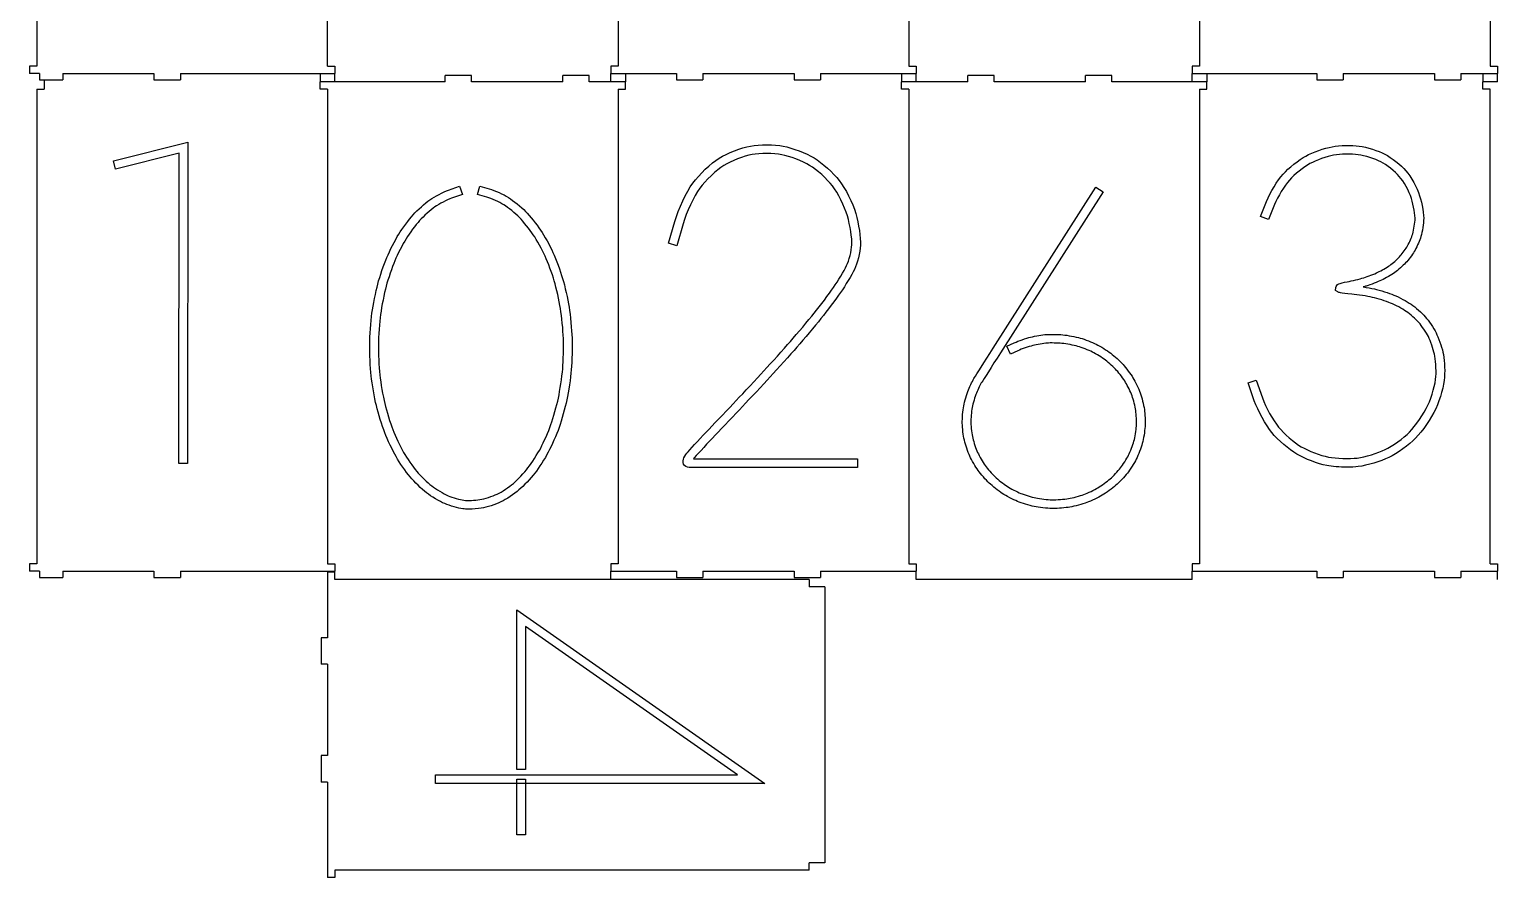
# Model space of a CAD drawing. Extents: x 0 to 774, y 0 to 367.
# Drawn here: x 0 to 299.5, y 0 to 173 of the extents above; entities that cross this region are included whole.
import ezdxf

# ---------------------------------------------------------------- set-up
doc = ezdxf.new("R2010")
doc.units = 0
doc.layers.add('ink_ext_XXXXXX', color=7, linetype='CONTINUOUS')

msp = doc.modelspace()

# ---------------------------------------------------------------- linework, layer by layer
at = {"layer": 'ink_ext_XXXXXX', "color": 5}
for points in [[(1.505012, 262.305837), (1.505012, 165.512789)], [(60.804839, 165.505734), (60.804839, 262.305837)], [(120.105371, 262.298781), (120.105371, 165.505734)], [(179.403786, 262.298781), (179.403786, 165.498678)], [(238.705729, 262.298781), (238.705729, 165.505734)], [(298.004144, 262.298781), (298.004144, 165.498678), (299.503449, 165.498678)], [(0.005001, 165.512789), (0.005001, 164.005723)], [(1.505012, 165.512789), (0.005001, 165.512789)], [(60.804839, 165.505734), (62.30485, 165.505734)], [(62.30485, 165.505734), (62.30485, 164.005723)], [(118.606065, 165.505734), (118.606065, 163.998667)], [(120.105371, 165.505734), (118.606065, 165.505734)], [(179.403786, 165.498678), (180.903091, 165.498678), (180.903091, 163.998667)], [(238.705729, 165.505734), (237.206423, 165.505734), (237.206423, 163.998667)], [(299.503449, 165.498678), (299.503449, 163.998667)], [(2.105087, 164.005723), (0.005001, 164.005723)], [(2.105087, 164.005723), (2.105087, 162.705737)], [(2.105087, 162.705737), (3.005023, 162.705737), (6.805146, 162.705737)], [(3.005023, 162.705737), (3.005023, 160.805676)], [(6.805146, 164.005723), (25.405001, 164.005723), (25.405001, 162.705737)], [(6.805146, 164.005723), (6.805146, 162.705737)], [(25.405001, 162.705737), (30.80497, 162.705737)], [(30.80497, 164.005723), (30.80497, 162.705737)], [(30.80497, 164.005723), (59.30518, 164.005723), (62.30485, 164.005723)], [(59.30518, 164.005723), (59.30518, 162.305687)], [(59.30518, 160.805676), (59.30518, 162.305687)], [(84.805016, 162.305687), (62.30485, 162.305687), (59.30518, 162.305687)], [(62.30485, 162.305687), (62.30485, 164.005723)], [(84.805016, 162.305687), (84.805016, 163.605673)], [(90.203927, 163.605673), (84.805016, 163.605673)], [(90.203927, 162.305687), (90.203927, 163.605673)], [(108.805899, 162.305687), (90.203927, 162.305687)], [(108.805899, 162.305687), (108.805899, 163.605673)], [(114.203398, 162.305687), (114.203398, 163.605673), (108.805899, 163.605673)], [(118.606065, 162.305687), (114.203398, 162.305687)], [(118.606065, 163.998667), (121.604676, 163.998667), (132.004565, 163.998667)], [(118.606065, 162.305687), (118.606065, 163.998667)], [(121.604676, 162.305687), (118.606065, 162.305687)], [(121.604676, 163.998667), (121.604676, 162.305687)], [(121.604676, 160.79862), (121.604676, 162.305687)], [(132.004565, 163.998667), (132.004565, 162.698681)], [(132.004565, 162.698681), (137.405592, 162.698681)], [(137.405592, 163.998667), (156.004036, 163.998667), (156.004036, 162.698681), (161.405064, 162.698681)], [(137.405592, 163.998667), (137.405592, 162.698681)], [(161.405064, 163.998667), (161.405064, 162.698681)], [(161.405064, 163.998667), (177.90448, 163.998667), (180.903091, 163.998667)], [(177.90448, 163.998667), (177.90448, 162.298631)], [(177.90448, 160.79862), (177.90448, 162.298631)], [(191.405285, 162.298631), (180.903091, 162.298631), (177.90448, 162.298631)], [(180.903091, 162.298631), (180.903091, 163.998667)], [(191.405285, 162.298631), (191.405285, 163.598617)], [(196.806313, 162.298631), (196.806313, 163.598617), (191.405285, 163.598617)], [(215.404757, 162.298631), (196.806313, 162.298631)], [(220.805785, 163.598617), (215.404757, 163.598617)], [(215.404757, 162.298631), (215.404757, 163.598617)], [(220.805785, 162.298631), (220.805785, 163.598617)], [(240.205034, 162.298631), (237.206423, 162.298631), (220.805785, 162.298631)], [(237.206423, 163.998667), (240.205034, 163.998667), (262.606423, 163.998667)], [(237.206423, 162.298631), (237.206423, 163.998667)], [(240.205034, 163.998667), (240.205034, 162.298631)], [(240.205034, 160.79862), (240.205034, 162.298631)], [(262.606423, 163.998667), (262.606423, 162.698681)], [(262.606423, 162.698681), (268.003922, 162.698681)], [(268.003922, 163.998667), (268.003922, 162.698681)], [(268.003922, 163.998667), (286.605894, 163.998667)], [(286.605894, 163.998667), (286.605894, 162.698681)], [(286.605894, 162.698681), (292.003394, 162.698681)], [(292.003394, 163.998667), (292.003394, 162.698681)], [(292.003394, 163.998667), (296.504838, 163.998667), (299.503449, 163.998667)], [(296.504838, 163.998667), (296.504838, 162.298631)], [(296.504838, 160.79862), (296.504838, 162.298631)], [(299.503449, 162.298631), (296.504838, 162.298631)], [(299.503449, 162.298631), (299.503449, 163.998667)], [(1.505012, 160.805676), (3.005023, 160.805676)], [(1.505012, 160.805676), (1.505012, 64.012981)], [(60.804839, 160.805676), (59.30518, 160.805676)], [(60.804839, 160.805676), (60.804839, 64.005925)], [(120.105371, 160.79862), (120.105371, 64.005925)], [(120.105371, 160.79862), (121.604676, 160.79862)], [(179.403786, 160.79862), (177.90448, 160.79862)], [(179.403786, 160.79862), (179.403786, 63.99887)], [(238.705729, 160.79862), (238.705729, 64.005925)], [(238.705729, 160.79862), (240.205034, 160.79862)], [(298.004144, 160.79862), (296.504838, 160.79862)], [(298.004144, 63.99887), (298.004144, 160.79862)], [(0.005001, 64.012981), (0.005001, 62.50662)], [(1.505012, 64.012981), (0.005001, 64.012981)], [(60.804839, 64.005925), (62.30485, 64.005925)], [(62.30485, 64.005925), (62.30485, 62.50662)], [(118.606065, 64.005925), (118.606065, 62.499564)], [(120.105371, 64.005925), (118.606065, 64.005925)], [(179.403786, 63.99887), (180.903091, 63.99887), (180.903091, 62.499564)], [(238.705729, 64.005925), (237.206423, 64.005925), (237.206423, 62.499564)], [(298.004144, 63.99887), (299.503449, 63.99887)], [(299.503449, 63.99887), (299.503449, 62.499564)], [(2.105087, 62.50662), (0.005001, 62.50662)], [(2.105087, 62.50662), (2.105087, 61.20487)], [(2.105087, 61.20487), (6.805146, 61.20487)], [(6.805146, 62.50662), (25.405001, 62.50662), (25.405001, 61.20487)], [(6.805146, 62.50662), (6.805146, 61.20487)], [(25.405001, 61.20487), (30.80497, 61.20487)], [(30.80497, 62.50662), (30.80497, 61.20487)], [(30.80497, 62.50662), (62.30485, 62.50662)], [(60.798136, 62.305536), (60.798136, 48.907037)], [(62.30485, 62.305536), (60.798136, 62.305536)], [(62.30485, 62.305536), (62.30485, 62.50662)], [(62.30485, 60.806231), (62.30485, 62.305536)], [(118.606065, 60.806231), (62.30485, 60.806231)], [(118.606065, 62.499564), (132.004565, 62.499564)], [(118.606065, 60.806231), (118.606065, 62.499564)], [(159.097897, 60.806231), (118.606065, 60.806231)], [(132.004565, 62.499564), (132.004565, 61.197814)], [(132.004565, 61.197814), (137.405592, 61.197814)], [(137.405592, 62.499564), (156.004036, 62.499564)], [(137.405592, 62.499564), (137.405592, 61.197814)], [(156.004036, 62.499564), (156.004036, 61.197814), (161.405064, 61.197814)], [(159.097897, 60.806231), (159.097897, 59.306925)], [(161.405064, 62.499564), (161.405064, 61.197814)], [(161.405064, 62.499564), (180.903091, 62.499564)], [(180.903091, 60.799175), (180.903091, 62.499564)], [(237.206423, 60.799175), (180.903091, 60.799175)], [(237.206423, 62.499564), (262.606423, 62.499564)], [(237.206423, 60.799175), (237.206423, 62.499564)], [(262.606423, 62.499564), (262.606423, 61.197814)], [(262.606423, 61.197814), (268.003922, 61.197814)], [(268.003922, 62.499564), (268.003922, 61.197814)], [(268.003922, 62.499564), (286.605894, 62.499564)], [(286.605894, 62.499564), (286.605894, 61.197814)], [(286.605894, 61.197814), (292.003394, 61.197814)], [(292.003394, 62.499564), (292.003394, 61.197814)], [(292.003394, 62.499564), (299.503449, 62.499564)], [(299.503449, 60.799175), (299.503449, 62.499564)], [(162.297592, 59.306925), (159.097897, 59.306925)], [(162.297592, 59.306925), (162.297592, 3.007192)], [(59.49815, 48.907037), (59.49815, 43.506009)], [(60.798136, 48.907037), (59.49815, 48.907037)], [(60.798136, 43.506009), (59.49815, 43.506009)], [(60.798136, 43.506009), (60.798136, 24.904037)], [(59.49815, 24.904037), (59.49815, 19.506538)], [(60.798136, 24.904037), (59.49815, 24.904037)], [(60.798136, 19.506538), (59.49815, 19.506538)], [(60.798136, 19.506538), (60.798136, 0.005018)], [(159.097897, 1.504323), (159.097897, 3.007192)], [(162.297592, 3.007192), (159.097897, 3.007192)], [(62.298147, 0.005018), (60.798136, 0.005018)], [(159.097897, 1.504323), (62.298147, 1.504323)], [(62.298147, 1.504323), (62.298147, 0.005018)]]:
    msp.add_lwpolyline(points, dxfattribs=at)
at = {"layer": 'ink_ext_XXXXXX', "color": 1}
for points in [[(32.243951, 84.425761), (30.480062, 84.427878), (30.550264, 147.745843), (17.563809, 144.481943), (17.134126, 146.192915), (32.316623, 150.008559)], [(268.780033, 83.706094)], [(89.67476, 75.162169)], [(208.814868, 75.295872)], [(150.049148, 19.18551), (82.871441, 19.18551), (82.871441, 20.949399), (144.454092, 20.949399), (101.175315, 51.245953), (101.175315, 22.067704), (99.411427, 22.067704), (99.411427, 54.63262)], [(101.175315, 8.704553), (99.411427, 8.704553), (99.411427, 20.067454), (101.175315, 20.067454)]]:
    msp.add_lwpolyline(points, close=True, dxfattribs=at)
for points in [[(85.533149, 140.217212), (87.767291, 141.010962), (88.358546, 139.349379), (86.124052, 138.555276)], [(93.333066, 138.781054), (91.428066, 139.333151), (91.918427, 141.02719), (93.823427, 140.475446)], [(196.580535, 107.946513), (217.528479, 140.800707), (219.013674, 139.85244), (198.06573, 106.998246)], [(254.002173, 137.26411), (252.767451, 134.19071), (251.130562, 134.848287), (252.365284, 137.921687)], [(133.362759, 133.323582), (132.096287, 128.876113), (130.399426, 129.360476), (131.669426, 133.808299)], [(266.92795, 119.435074), (266.405839, 119.749046), (266.504617, 120.365702)], [(201.639368, 107.460738), (200.115369, 106.767177), (199.385119, 108.372669), (200.909119, 109.06623)], [(249.86409, 97.271458), (248.587034, 100.895191), (250.252145, 101.480802), (251.525673, 97.857422)], [(135.447676, 85.404366), (168.933342, 85.404366), (168.933342, 83.640478)], [(168.933342, 83.640478), (134.601009, 83.640478)]]:
    msp.add_lwpolyline(points, dxfattribs=at)
for points in [[(140.707592, 146.728079), (142.379759, 147.765245), (145.25137, 148.87579), (147.106981, 149.203873)], [(147.413898, 147.466795), (145.769953, 147.176812), (143.12412, 146.15164), (141.635398, 145.228773)], [(147.106981, 149.203873), (148.959064, 149.530545), (151.957675, 149.516082), (153.79212, 149.171065)], [(153.467564, 147.437515), (151.834203, 147.744079), (149.06137, 147.757837), (147.413898, 147.466795)], [(159.154342, 145.264051), (157.704425, 146.135765), (155.100925, 147.130951), (153.467564, 147.437515)], [(153.79212, 149.171065), (155.626564, 148.827107), (158.438203, 147.752193), (160.060981, 146.775704)], [(160.060981, 146.775704), (161.687286, 145.797804), (164.001508, 143.725587), (165.222119, 142.156784)], [(255.730784, 143.450421), (256.873784, 144.722537), (258.9587, 146.386943), (260.380395, 147.160232)], [(260.380395, 147.160232), (261.795034, 147.931051), (264.200978, 148.784068), (265.746145, 149.061704)], [(266.056589, 147.326037), (264.694867, 147.080151), (262.479423, 146.294515), (261.223534, 145.610832)], [(265.746145, 149.061704), (267.287784, 149.338987), (269.774867, 149.394373), (271.288283, 149.186234)], [(271.048395, 147.438926), (269.707839, 147.623782), (267.421839, 147.57157), (266.056589, 147.326037)], [(275.680367, 145.985129), (274.502089, 146.58979), (272.381895, 147.255834), (271.048395, 147.438926)], [(271.288283, 149.186234), (272.836978, 148.973862), (275.11945, 148.256665), (276.4847, 147.553932)], [(276.4847, 147.553932), (277.860533, 146.846965), (279.747894, 145.360712), (280.785061, 144.170087)], [(135.320676, 141.618798), (136.61537, 143.397151), (139.031898, 145.688796), (140.707592, 146.728079)], [(141.635398, 145.228773), (140.150203, 144.306259), (137.910065, 142.177598), (136.745898, 140.580573)], [(163.828647, 141.07411), (162.738564, 142.476048), (160.597203, 144.394454), (159.154342, 145.264051)], [(261.223534, 145.610832), (259.971173, 144.929265), (258.055589, 143.400326), (257.043117, 142.272143)], [(279.451561, 143.012976), (278.573144, 144.024743), (276.844533, 145.386112), (275.680367, 145.985129)], [(280.785061, 144.170087), (281.822228, 142.975229), (283.05695, 140.737912), (283.5967, 139.076682)], [(131.669426, 133.808299), (132.39262, 136.34336), (134.029509, 139.847501), (135.320676, 141.618798)], [(166.866064, 134.976346), (166.308675, 136.881346), (164.918731, 139.673935), (163.828647, 141.07411)], [(165.222119, 142.156784), (166.44273, 140.586218), (167.938508, 137.587607), (168.559397, 135.472351)], [(252.365284, 137.921687), (253.077895, 139.695807), (254.587784, 142.175834), (255.730784, 143.450421)], [(257.043117, 142.272143), (256.030645, 141.145018), (254.637173, 138.85161), (254.002173, 137.26411)], [(281.917478, 138.533051), (281.455339, 139.953335), (280.32645, 142.00509), (279.451561, 143.012976)], [(78.29556, 135.176371), (79.181033, 136.154976), (80.713147, 137.52199), (81.711508, 138.223665)], [(81.711508, 138.223665), (82.735621, 138.943332), (84.414138, 139.819279), (85.533149, 140.217212)], [(86.124052, 138.555276), (85.165202, 138.21414), (83.609099, 137.401693), (82.725744, 136.780804)], [(96.779704, 137.21966), (95.880121, 137.785868), (94.303205, 138.500596), (93.333066, 138.781054)], [(93.823427, 140.475446), (94.959371, 140.146657), (96.670343, 139.371957), (97.718093, 138.71191)], [(97.718093, 138.71191), (98.741149, 138.068443), (100.31101, 136.790329), (101.221177, 135.863229)], [(136.745898, 140.580573), (135.578203, 138.97614), (134.029509, 135.652974), (133.362759, 133.323582)], [(282.647728, 134.101457), (282.714755, 135.077946), (282.379616, 137.107476), (281.917478, 138.533051)], [(283.5967, 139.076682), (284.132922, 137.420743), (284.489228, 135.183779), (284.408089, 133.983629)], [(75.34528, 131.217146), (76.092463, 132.427879), (77.416085, 134.204468), (78.29556, 135.176371)], [(82.725744, 136.780804), (81.832158, 136.152154), (80.401997, 134.875804), (79.60366, 133.993154)], [(99.965288, 134.627096), (99.146843, 135.459299), (97.686343, 136.646396), (96.779704, 137.21966)], [(101.221177, 135.863229), (102.124288, 134.943185), (103.493065, 133.244207), (104.269176, 132.075807)], [(167.772703, 129.073668), (167.843258, 130.359896), (167.42698, 133.062879), (166.866064, 134.976346)], [(168.559397, 135.472351), (169.187342, 133.330637), (169.61773, 130.477724), (169.533064, 128.977713)], [(79.60366, 133.993154), (78.797563, 133.10239), (77.534972, 131.40694), (76.846349, 130.291104)], [(102.801621, 131.098965), (102.08901, 132.172115), (100.78726, 133.787485), (99.965288, 134.627096)], [(104.269176, 132.075807), (105.04176, 130.91411), (106.181232, 128.851771), (106.805649, 127.478407)], [(282.090339, 130.993132), (282.3267, 131.67364), (282.5807, 133.097099), (282.647728, 134.101457)], [(284.408089, 133.983629), (284.330478, 132.812407), (284.044728, 131.246074), (283.758978, 130.417046)], [(72.918874, 126.472285), (73.512952, 127.883043), (74.601624, 130.011704), (75.34528, 131.217146)], [(76.846349, 130.291104), (76.141852, 129.149163), (75.109272, 127.129157), (74.544474, 125.787896)], [(105.20051, 126.746746), (104.618426, 128.027329), (103.51776, 130.020524), (102.801621, 131.098965)], [(166.703786, 124.812113), (167.215314, 125.851396), (167.705675, 127.802963), (167.772703, 129.073668)], [(169.533064, 128.977713), (169.451925, 127.462179), (168.905119, 125.290832), (168.287758, 124.034238)], [(280.989672, 128.609413), (281.345978, 129.207724), (281.85045, 130.298865), (282.090339, 130.993132)], [(283.758978, 130.417046), (283.476755, 129.602482), (282.922894, 128.410446), (282.503089, 127.704185)], [(71.079138, 121.061379), (71.501061, 122.637238), (72.326561, 125.064702), (72.918874, 126.472285)], [(107.077288, 121.690029), (106.639843, 123.170285), (105.796704, 125.438646), (105.20051, 126.746746)], [(106.805649, 127.478407), (107.430065, 126.108218), (108.31201, 123.736493), (108.767093, 122.190974)], [(277.486589, 124.86009), (278.079255, 125.282365), (278.982367, 126.067649), (279.455089, 126.575296)], [(279.455089, 126.575296), (279.931339, 127.081179), (280.629839, 128.012865), (280.989672, 128.609413)], [(282.503089, 127.704185), (282.079755, 126.995807), (281.307172, 125.970635), (280.742728, 125.370207)], [(74.544474, 125.787896), (73.977913, 124.442049), (73.188044, 122.116891), (72.783055, 120.605238)], [(164.029731, 120.349121), (164.939897, 121.672038), (166.164036, 123.715679), (166.703786, 124.812113)], [(168.287758, 124.034238), (167.709203, 122.855254), (166.449786, 120.753052), (165.479647, 119.347938)], [(272.180811, 122.335966), (273.02395, 122.596316), (274.343339, 123.106079), (275.063006, 123.448627)], [(275.063006, 123.448627), (275.775617, 123.787999), (276.886867, 124.43464), (277.486589, 124.86009)], [(278.506117, 123.422874), (277.828783, 122.940274), (276.622283, 122.237541), (275.821478, 121.855835)], [(280.742728, 125.370207), (280.185339, 124.772249), (279.201089, 123.916763), (278.506117, 123.422874)], [(69.894511, 115.102257), (70.125933, 116.812524), (70.657216, 119.485521), (71.079138, 121.061379)], [(72.783055, 120.605238), (72.377361, 119.089352), (71.86548, 116.514427), (71.642525, 114.865544)], [(108.347287, 116.051935), (108.086232, 117.678241), (107.51826, 120.207657), (107.077288, 121.690029)], [(108.767093, 122.190974), (109.225704, 120.648629), (109.818371, 118.020435), (110.09001, 116.332041)], [(160.096258, 115.109666), (161.323925, 116.636488), (163.091342, 118.987046), (164.029731, 120.349121)], [(266.504617, 120.365702), (266.621034, 121.011991), (267.136089, 121.202138), (268.843533, 121.521049)], [(268.843533, 121.521049), (269.806617, 121.700966), (271.334145, 122.074204), (272.180811, 122.335966)], [(272.702922, 120.651099), (272.519478, 120.594302), (272.311339, 120.533977), (272.085561, 120.471535)], [(272.085561, 120.471535), (272.918117, 120.344182), (273.747144, 120.19531), (274.353922, 120.058432)], [(275.821478, 121.855835), (275.0242, 121.476952), (273.6272, 120.936496), (272.702922, 120.651099)], [(274.353922, 120.058432), (275.521617, 119.793496), (277.317255, 119.231168), (278.350894, 118.805013)], [(165.479647, 119.347938), (164.520092, 117.95623), (162.720925, 115.558399), (161.468564, 114.003002)], [(269.767811, 118.986341), (267.305422, 119.207532), (267.069061, 119.350055), (266.92795, 119.435074)], [(273.962339, 118.337935), (272.861672, 118.586996), (270.981367, 118.877685), (269.767811, 118.986341)], [(277.680617, 117.174121), (276.7387, 117.56253), (275.034783, 118.095224), (273.962339, 118.337935)], [(280.852089, 115.473027), (280.065394, 116.009955), (278.61195, 116.789241), (277.680617, 117.174121)], [(278.350894, 118.805013), (279.395117, 118.374271), (280.964978, 117.532896), (281.846922, 116.928941)], [(281.846922, 116.928941), (282.753561, 116.308757), (284.027089, 115.189041), (284.743228, 114.379416)], [(69.435194, 108.736383), (69.457066, 110.537666), (69.663088, 113.393049), (69.894511, 115.102257)], [(71.642525, 114.865544), (71.419216, 113.215602), (71.22025, 110.456527), (71.199083, 108.715216)], [(108.936426, 109.961227), (108.872926, 111.69266), (108.611871, 114.424924), (108.347287, 116.051935)], [(110.09001, 116.332041), (110.361649, 114.645763), (110.633287, 111.816838), (110.700315, 110.025433)], [(155.25262, 109.360094), (156.688425, 110.997335), (158.861536, 113.576846), (160.096258, 115.109666)], [(161.468564, 114.003002), (160.223258, 112.454307), (158.028981, 109.849396), (156.579064, 108.196985)], [(283.427366, 113.208194), (282.810005, 113.903166), (281.6282, 114.93998), (280.852089, 115.473027)], [(284.743228, 114.379416), (285.466422, 113.566969), (286.429505, 112.138571), (286.941033, 111.127863)], [(207.477841, 110.766266), (208.299813, 110.827649), (209.788535, 110.800838), (210.797479, 110.706646)], [(285.367644, 110.333408), (284.9302, 111.199477), (284.0412, 112.515691), (283.427366, 113.208194)], [(286.941033, 111.127863), (287.441977, 110.136558), (288.069922, 108.360674), (288.341561, 107.168638)], [(69.742463, 102.32888), (69.551611, 104.06243), (69.413675, 106.936863), (69.435194, 108.736383)], [(71.199083, 108.715216), (71.177916, 106.974963), (71.311266, 104.196838), (71.495769, 102.522202)], [(108.78826, 103.742813), (108.932899, 105.438263), (108.999926, 108.227677), (108.936426, 109.961227)], [(110.700315, 110.025433), (110.763815, 108.232263), (110.696787, 105.346894), (110.545093, 103.59253)], [(149.837481, 103.34488), (151.389703, 105.027983), (153.816814, 107.726733), (155.25262, 109.360094)], [(156.579064, 108.196985), (155.136203, 106.554452), (152.694981, 103.841238), (151.132175, 102.148963)], [(192.798758, 102.006794), (193.102146, 102.489041), (194.802535, 105.162038), (196.580535, 107.946513)], [(200.909119, 109.06623), (201.787535, 109.466985), (203.286841, 109.987333), (204.249924, 110.225458)], [(204.673257, 108.513074), (203.81248, 108.300349), (202.422535, 107.818455), (201.639368, 107.460738)], [(204.249924, 110.225458), (205.213007, 110.462877), (206.659396, 110.705235), (207.477841, 110.766266)], [(207.611896, 109.007316), (206.885174, 108.953341), (205.541091, 108.72721), (204.673257, 108.513074)], [(210.635202, 108.950519), (209.721507, 109.035891), (208.338618, 109.061644), (207.611896, 109.007316)], [(213.870174, 108.345858), (213.027035, 108.588569), (211.54184, 108.865499), (210.635202, 108.950519)], [(210.797479, 110.706646), (211.813479, 110.612102), (213.411563, 110.313299), (214.357007, 110.041308)], [(216.851146, 107.188041), (216.08209, 107.572921), (214.71684, 108.103146), (213.870174, 108.345858)], [(214.357007, 110.041308), (215.305979, 109.769669), (216.777063, 109.19711), (217.641368, 108.764958)], [(217.641368, 108.764958), (218.502146, 108.334216), (219.818007, 107.51683), (220.576479, 106.943566)], [(286.623533, 106.775644), (286.380116, 107.83433), (285.805089, 109.463105), (285.367644, 110.333408)], [(198.06573, 106.998246), (196.294785, 104.218358), (194.594396, 101.549241), (194.294535, 101.068052)], [(219.51109, 105.537394), (218.837285, 106.04751), (217.620201, 106.803513), (216.851146, 107.188041)], [(221.786507, 103.456005), (221.22559, 104.074424), (220.184896, 105.02763), (219.51109, 105.537394)], [(220.576479, 106.943566), (221.331424, 106.370302), (222.46384, 105.337369), (223.095312, 104.641691)], [(286.912811, 102.183183), (286.99395, 103.623574), (286.863422, 105.726835), (286.623533, 106.775644)], [(288.341561, 107.168638), (288.620255, 105.946969), (288.768422, 103.712827), (288.673172, 102.082641)], [(70.787744, 96.273802), (70.402511, 97.878941), (69.933669, 100.59533), (69.742463, 102.32888)], [(71.495769, 102.522202), (71.680272, 100.849683), (72.13218, 98.231013), (72.502949, 96.685494)], [(107.916899, 97.81403), (108.252037, 99.387066), (108.643621, 102.046658), (108.78826, 103.742813)], [(110.545093, 103.59253), (110.396926, 101.836402), (109.991232, 99.079091), (109.641982, 97.446436)], [(144.189509, 97.300386), (145.741731, 98.941508), (148.278203, 101.652958), (149.837481, 103.34488)], [(151.132175, 102.148963), (149.56937, 100.452455), (147.02937, 97.733597), (145.470092, 96.087888)], [(191.564035, 99.492547), (191.923869, 100.375549), (192.467146, 101.480097), (192.798758, 102.006794)], [(223.617423, 101.007022), (223.187035, 101.718574), (222.347424, 102.840055), (221.786507, 103.456005)], [(223.095312, 104.641691), (223.726785, 103.946366), (224.636951, 102.726813), (225.123785, 101.923538)], [(225.123785, 101.923538), (225.614146, 101.119558), (226.27384, 99.742666), (226.598396, 98.853666)], [(285.272394, 96.363408), (286.080255, 98.101191), (286.831672, 100.766074), (286.912811, 102.183183)], [(288.673172, 102.082641), (288.577922, 100.427408), (287.7877, 97.588605), (286.870477, 95.618694)], [(190.590369, 96.1909), (190.766758, 97.13705), (191.204202, 98.618363), (191.564035, 99.492547)], [(194.294535, 101.068052), (194.015841, 100.628491), (193.514896, 99.600497), (193.193869, 98.823327)], [(224.94034, 98.250769), (224.65459, 99.035699), (224.047812, 100.297938), (223.617423, 101.007022)], [(226.598396, 98.853666), (226.922951, 97.962549), (227.300423, 96.458305), (227.438007, 95.500513)], [(72.501891, 90.743658), (71.942386, 92.186166), (71.17333, 94.6669), (70.787744, 96.273802)], [(72.502949, 96.685494), (72.873366, 95.142444), (73.610672, 92.763311), (74.146541, 91.381833)], [(106.396426, 92.393952), (106.900899, 93.811061), (107.58176, 96.242405), (107.916899, 97.81403)], [(109.641982, 97.446436), (109.29626, 95.811663), (108.583649, 93.279777), (108.05801, 91.801991)], [(138.643842, 91.46015), (140.132564, 93.021191), (142.626703, 95.649386), (144.189509, 97.300386)], [(145.470092, 96.087888), (143.907287, 94.43583), (141.40962, 91.805872), (139.920898, 90.243772)], [(190.304619, 92.69205), (190.283452, 93.674536), (190.410452, 95.244044), (190.590369, 96.1909)], [(192.322508, 95.864227), (192.167285, 95.031319), (192.047341, 93.594808), (192.06498, 92.728386)], [(193.193869, 98.823327), (192.879896, 98.053919), (192.481258, 96.6989), (192.322508, 95.864227)], [(225.691757, 95.246161), (225.571812, 96.090711), (225.22609, 97.466897), (224.94034, 98.250769)], [(253.437728, 90.770469), (252.199478, 92.277183), (250.594339, 95.193597), (249.86409, 97.271458)], [(251.525673, 97.857422), (252.188895, 95.973941), (253.688201, 93.241325), (254.79945, 91.890891)], [(281.525894, 90.874891), (282.742978, 92.104322), (284.457478, 94.617863), (285.272394, 96.363408)], [(225.822285, 92.097266), (225.875201, 92.960161), (225.815229, 94.401963), (225.691757, 95.246161)], [(227.438007, 95.500513), (227.579118, 94.542369), (227.642618, 92.966511), (227.582646, 91.988611)], [(286.870477, 95.618694), (285.970894, 93.689705), (284.13645, 91.004714), (282.781783, 89.634172)], [(74.816113, 85.856275), (74.101033, 87.105108), (73.062808, 89.297622), (72.501891, 90.743658)], [(74.146541, 91.381833), (74.680999, 90.00353), (75.668072, 87.917908), (76.346816, 86.732575)], [(104.300926, 87.604289), (104.950038, 88.831602), (105.891954, 90.980019), (106.396426, 92.393952)], [(108.05801, 91.801991), (107.528843, 90.321383), (106.541065, 88.06678), (105.856676, 86.776672)], [(134.36112, 86.855341), (135.232481, 87.827597), (137.151592, 89.893111), (138.643842, 91.46015)], [(139.920898, 90.243772), (138.439231, 88.687669), (136.537759, 86.640147), (135.676981, 85.679886)], [(190.73148, 89.21613), (190.516285, 90.150639), (190.322258, 91.709916), (190.304619, 92.69205)], [(192.06498, 92.728386), (192.086147, 91.861611), (192.259008, 90.43533), (192.449508, 89.613358)], [(225.314285, 89.012225), (225.536535, 89.822202), (225.769368, 91.235077), (225.822285, 92.097266)], [(227.582646, 91.988611), (227.522673, 91.010711), (227.265146, 89.465897), (227.014673, 88.545147)], [(258.563589, 86.35475), (256.976089, 87.283614), (254.675978, 89.264461), (253.437728, 90.770469)], [(254.79945, 91.890891), (255.9107, 90.541869), (258.041478, 88.703897), (259.452589, 87.877339)], [(276.551728, 87.283261), (278.029867, 88.000105), (280.308811, 89.645108), (281.525894, 90.874891)], [(101.715065, 83.567453), (102.477065, 84.554172), (103.662399, 86.402728), (104.300926, 87.604289)], [(133.454481, 84.336861), (133.084065, 85.165183), (133.743759, 86.163544), (134.36112, 86.855341)], [(191.835674, 85.967753), (191.440563, 86.826061), (190.946674, 88.283033), (190.73148, 89.21613)], [(192.449508, 89.613358), (192.640008, 88.790327), (193.091563, 87.456828), (193.437285, 86.70153)], [(224.21009, 86.149786), (224.584035, 86.890266), (225.092035, 88.201189), (225.314285, 89.012225)], [(227.014673, 88.545147), (226.760673, 87.626161), (226.21034, 86.194589), (225.783479, 85.353566)], [(259.452589, 87.877339), (260.870756, 87.048664), (263.400173, 86.086286), (264.980617, 85.775841)], [(270.857895, 85.579697), (272.459506, 85.784308), (275.066533, 86.564653), (276.551728, 87.283261)], [(282.781783, 89.634172), (281.423589, 88.264689), (278.975311, 86.497978), (277.320783, 85.695761)], [(77.666558, 81.729833), (76.812836, 82.75183), (75.534016, 84.602503), (74.816113, 85.856275)], [(76.346816, 86.732575), (77.010744, 85.5737), (78.23453, 83.800992), (79.019813, 82.861544)], [(105.856676, 86.776672), (105.16876, 85.480919), (103.934038, 83.557222), (103.108538, 82.488658)], [(134.601009, 83.640478), (134.078898, 83.640478), (133.648509, 83.90118), (133.454481, 84.336861)], [(135.676981, 85.679886), (135.588787, 85.580403), (135.511176, 85.48868), (135.447676, 85.404366)], [(193.539591, 83.030878), (192.989258, 83.793936), (192.227258, 85.111561), (191.835674, 85.967753)], [(193.437285, 86.70153), (193.783008, 85.944469), (194.485035, 84.734794), (194.971869, 84.060283)], [(194.971869, 84.060283), (195.458702, 83.384361), (196.379452, 82.32638), (196.989757, 81.750294)], [(222.576729, 83.569569), (223.088257, 84.225383), (223.836146, 85.406483), (224.21009, 86.149786)], [(225.783479, 85.353566), (225.360146, 84.513603), (224.545229, 83.227728), (223.970201, 82.486542)], [(264.638422, 84.045114), (262.871006, 84.392247), (260.144034, 85.428708), (258.563589, 86.35475)], [(268.780033, 83.706094), (267.323061, 83.706094), (265.756728, 83.825333), (264.638422, 84.045114)], [(264.980617, 85.775841), (266.561061, 85.464339), (269.252756, 85.375086), (270.857895, 85.579697)], [(277.320783, 85.695761), (275.669783, 84.895308), (272.868728, 84.058166), (271.080145, 83.830272)], [(80.993605, 78.490275), (80.01888, 79.248394), (78.526277, 80.701486), (77.666558, 81.729833)], [(79.019813, 82.861544), (79.799099, 81.929153), (81.198922, 80.565314), (82.076633, 79.882689)], [(98.727038, 80.401625), (99.587815, 81.138578), (100.956593, 82.588142), (101.715065, 83.567453)], [(103.108538, 82.488658), (102.275982, 81.413039), (100.826065, 79.875633), (99.873565, 79.060717)], [(195.772674, 80.470769), (195.091813, 81.11988), (194.086396, 82.268525), (193.539591, 83.030878)], [(196.989757, 81.750294), (197.596535, 81.173503), (198.711313, 80.295792), (199.427452, 79.8333)], [(217.95534, 79.5031), (218.689118, 79.939486), (219.839174, 80.777686), (220.470646, 81.333311)], [(220.470646, 81.333311), (221.102118, 81.88823), (222.065201, 82.912344), (222.576729, 83.569569)], [(223.970201, 82.486542), (223.391646, 81.745355), (222.347424, 80.634458), (221.63834, 80.009689)], [(271.080145, 83.830272), (270.423978, 83.745958), (269.619645, 83.706094), (268.780033, 83.706094)], [(84.739752, 76.274125), (83.658488, 76.730267), (81.978208, 77.724747), (80.993605, 78.490275)], [(82.076633, 79.882689), (82.945171, 79.207119), (84.478696, 78.298717), (85.425905, 77.899019)], [(85.425905, 77.899019), (86.369938, 77.500028), (87.832907, 77.078458), (88.62066, 76.977917)], [(91.89726, 77.084808), (92.885038, 77.2425), (94.504288, 77.758614), (95.428566, 78.211933)], [(95.428566, 78.211933), (96.363427, 78.670192), (97.873316, 79.672786), (98.727038, 80.401625)], [(99.873565, 79.060717), (98.910482, 78.23945), (97.266538, 77.147956), (96.204677, 76.627961)], [(198.467896, 78.352692), (197.667091, 78.871981), (196.457063, 79.822011), (195.772674, 80.470769)], [(201.551174, 76.74085), (200.651591, 77.111267), (199.268702, 77.834461), (198.467896, 78.352692)], [(199.427452, 79.8333), (200.140063, 79.371514), (201.420646, 78.702294), (202.221452, 78.372094)], [(202.221452, 78.372094), (203.025785, 78.041894), (204.440424, 77.609742), (205.315313, 77.428061)], [(211.95459, 77.306353), (212.840063, 77.456636), (214.279396, 77.838342), (215.09784, 78.140319)], [(215.09784, 78.140319), (215.912757, 78.441592), (217.22509, 79.066008), (217.95534, 79.5031)], [(218.858451, 77.987919), (218.036479, 77.497206), (216.62184, 76.823047), (215.708146, 76.485086)], [(221.63834, 80.009689), (220.929257, 79.385272), (219.680424, 78.478281), (218.858451, 77.987919)], [(88.397705, 75.228492), (87.448027, 75.349494), (85.841124, 75.808458), (84.739752, 76.274125)], [(89.67476, 75.162169), (89.191455, 75.162169), (88.74766, 75.183689), (88.397705, 75.228492)], [(88.62066, 76.977917), (89.406649, 76.877728), (90.905955, 76.926764), (91.89726, 77.084808)], [(92.175955, 75.343144), (91.438649, 75.225669), (90.503788, 75.162169), (89.67476, 75.162169)], [(96.204677, 76.627961), (95.114593, 76.093856), (93.343649, 75.529058), (92.175955, 75.343144)], [(204.95548, 75.701567), (203.978285, 75.904414), (202.450757, 76.370786), (201.551174, 76.74085)], [(208.589091, 75.297636), (207.562507, 75.317039), (205.932674, 75.497661), (204.95548, 75.701567)], [(205.315313, 77.428061), (206.186674, 77.246381), (207.703618, 77.078458), (208.624368, 77.061525)], [(208.814868, 75.295872), (208.737257, 75.295872), (208.663174, 75.296578), (208.589091, 75.297636)], [(208.624368, 77.061525), (209.548646, 77.041417), (211.069118, 77.156775), (211.95459, 77.306353)], [(212.250924, 75.567511), (211.330174, 75.411231), (209.844979, 75.295872), (208.814868, 75.295872)], [(215.708146, 76.485086), (214.790924, 76.146772), (213.238702, 75.735081), (212.250924, 75.567511)]]:
    msp.add_open_spline(points, degree=3, dxfattribs=at)

doc.saveas('drawing.dxf')
